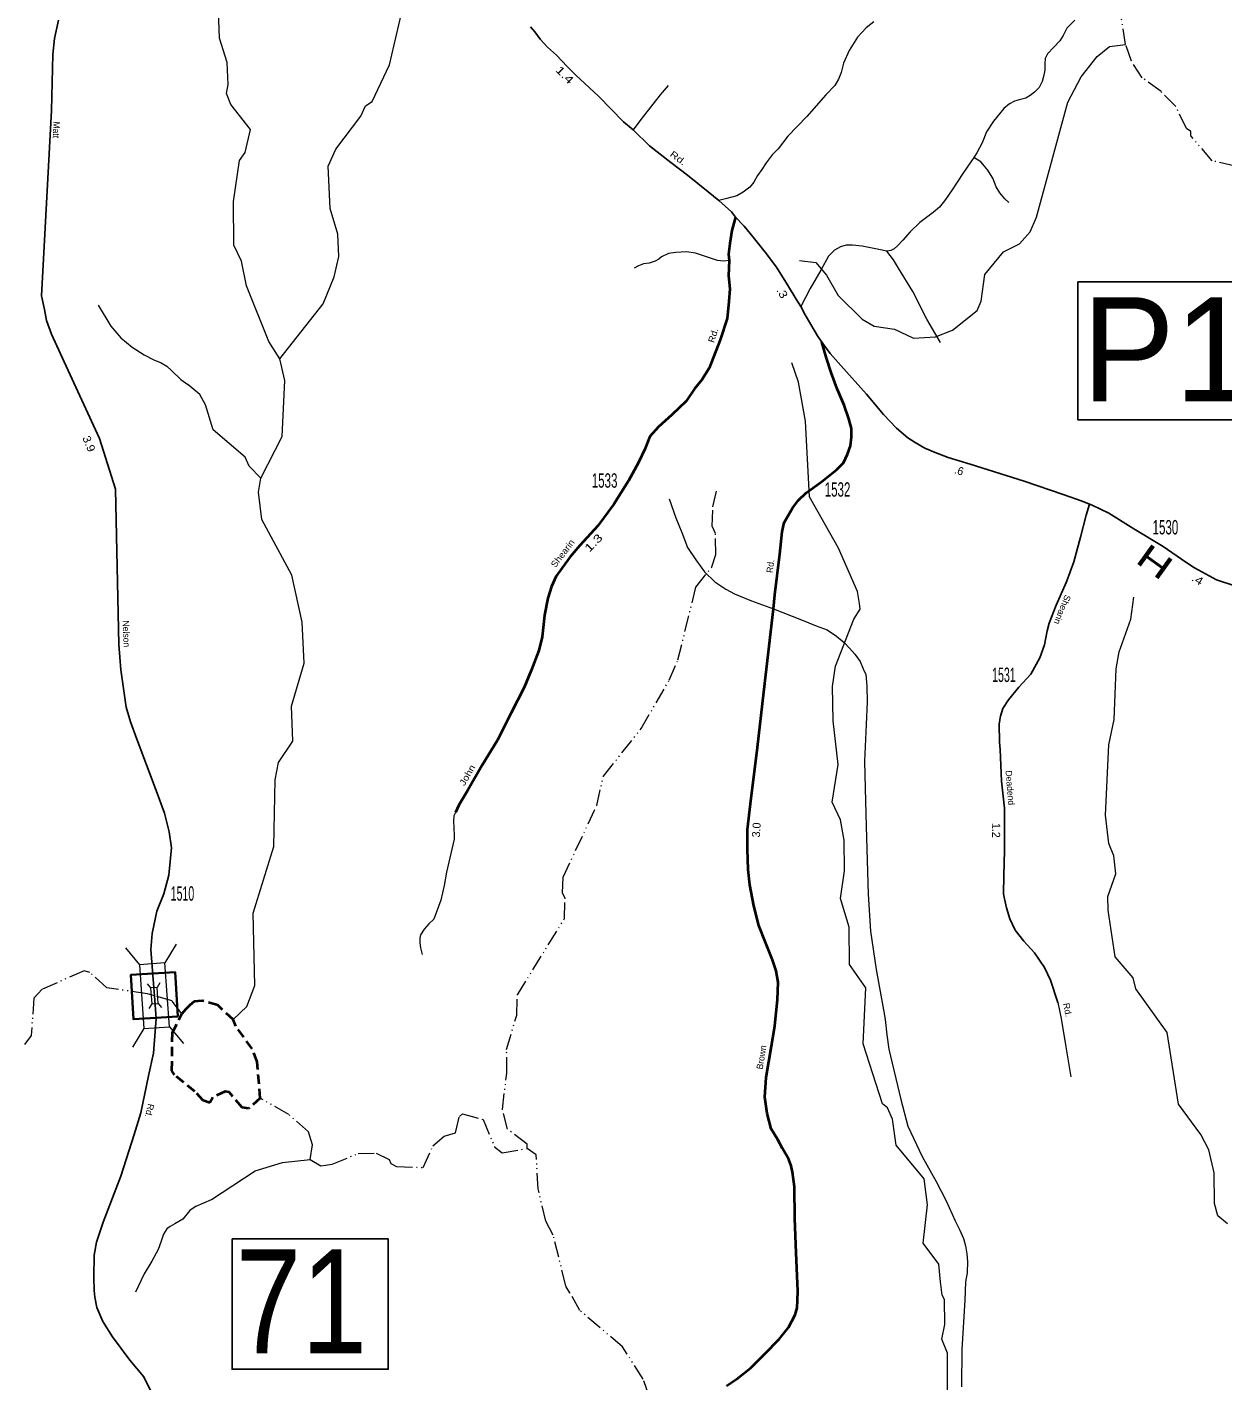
# Model space of a CAD drawing. Extents: x 670138 to 708207, y 272532 to 310582.
# Drawn here: x 698835 to 702572, y 291396 to 295626 of the extents above; entities that cross this region are included whole.
import ezdxf
from ezdxf.enums import TextEntityAlignment as Align

# ---------------------------------------------------------------- set-up
doc = ezdxf.new("R2010")
doc.units = 0
doc.header["$LTSCALE"] = 10
for name, pattern in [('DASH_DOUBLE_DOT', [9.2, 5, -1.2, 0.3, -1.2, 0.3, -1.2]), ('LONG_DASHED', [7.5, 6, -1.5]), ('MEDIUM_DASHED', [4.5, 3, -1.5])]:
    doc.linetypes.add(name, pattern=pattern)
for name, color, linetype, lineweight in [('11', 7, 'Continuous', 40), ('17', 7, 'Continuous', 40), ('31', 7, 'Continuous', 35), ('32', 7, 'Continuous', 25), ('35', 7, 'Continuous', 13), ('50', 7, 'Continuous', 13), ('59', 7, 'DASH_DOUBLE_DOT', 13), ('60', 7, 'Continuous', 40)]:
    doc.layers.add(name, color=color, linetype=linetype, lineweight=lineweight)
doc.layers.add('22', color=7, linetype='Continuous')
doc.layers.add('8', color=7, linetype='Continuous')

msp = doc.modelspace()

# ---------------------------------------------------------------- linework, layer by layer
at = {"layer": '31', "lineweight": 25}
for points in [[(702118.89, 294829.46), (702924.32, 294829.46), (702924.32, 294398.01), (702118.89, 294398.01)], [(699475.88, 291839.52), (699964.02, 291839.52), (699964.02, 291432.49), (699475.88, 291432.49)]]:
    msp.add_lwpolyline(points, close=True, dxfattribs=at)
at = {"layer": '31'}
msp.add_lwpolyline([(699306.54, 292533.96), (699167.8, 292525.93), (699159.77, 292664.77), (699298.51, 292672.8)], close=True, dxfattribs=at)
at = {"layer": '32'}
for points in [[(698933.95, 295646.64), (698920.71, 295589.62), (698916.08, 295539.54), (698912.11, 295365.08), (698884.51, 294862.62), (698879.92, 294786.24), (698889.59, 294742.89), (698895.99, 294709.04), (698911.6, 294665.92), (698950.81, 294579.76), (699061.57, 294339.73), (699111.18, 294181.49), (699121.88, 293696.52), (699128.09, 293617.94), (699145.22, 293500.66), (699158.68, 293455.21), (699178.02, 293400.5), (699238.15, 293240.16), (699264.22, 293169.46), (699279.36, 293111.38), (699286.08, 293061.72), (699277.99, 292975.79), (699262.69, 292917.78), (699240.78, 292863.61), (699226.64, 292793.75), (699221.63, 292743.7), (699231.3, 292624.31), (699233.15, 292599.36)], [(701048.47, 295031.49), (701036.07, 295048.41), (700996.72, 295083.95), (700963.53, 295110.99), (700898.94, 295162.74), (700846.73, 295202.37), (700780.34, 295254.7), (700729.2, 295304.66), (700698.47, 295329.32), (700620.81, 295409.57), (700550.26, 295475.58), (700522.55, 295502.73), (700489.68, 295537.34), (700461.59, 295563.11), (700438.89, 295587.52), (700422.07, 295611.09), (700408.82, 295626.68)], [(701318.95, 294640.71), (701304.75, 294661.22), (701266.86, 294726.7), (701252.6, 294752.08), (701238.91, 294775.74), (701210.96, 294820.51), (701177.47, 294875.59), (701141.04, 294922.16), (701103.98, 294969.32), (701076.15, 295003.12), (701048.47, 295031.49)], [(702154.47, 294134.71), (702131.79, 294144.83), (702072.48, 294164.95), (701950.77, 294206.89), (701782.61, 294260.5), (701713.52, 294281.08), (701673.1, 294296.5), (701640.64, 294310.16), (701609.98, 294327.5), (701587.3, 294342.56), (701551.61, 294372), (701511.56, 294414.82), (701458.43, 294478.25), (701378.24, 294568.2), (701344.34, 294606.21), (701318.95, 294640.71)], [(702154.47, 294134.71), (702144.44, 294101.12), (702126.92, 294032.03), (702105.82, 293955.03), (702083.36, 293892.03), (702051.2, 293819.76), (702028.68, 293762.86), (702022.25, 293739.6), (702014.14, 293695.04), (701999.33, 293654.68), (701971.29, 293604.42), (701934.56, 293563.15), (701902.01, 293523.8), (701884.08, 293496.16), (701876.4, 293472.38), (701872.99, 293448.58), (701874.21, 293391.89), (701875.41, 293368.25), (701880.43, 293269.45), (701889.87, 293185.47), (701889.81, 293131.8), (701889.45, 293053.25), (701887.25, 292975.19), (701886.61, 292917.92), (701889.84, 292902.07), (701895.64, 292873.51), (701905.75, 292839.46), (701922.58, 292804.29), (701949.74, 292769.85), (701983.08, 292733.67), (702014.05, 292687.68), (702032.73, 292647.65), (702055.75, 292578.04)], [(702773.18, 293839.73), (702755.47, 293841.98), (702698.66, 293854.75), (702609.45, 293879.44), (702551.93, 293898.89), (702483.26, 293936.56), (702455.67, 293953.3), (702385.05, 294002.55), (702293.67, 294057.63), (702215.71, 294106.73), (702163.04, 294132.4), (702154.47, 294134.71)], [(699233.15, 292599.36), (699238.45, 292527.94), (699230.67, 292420), (699214.98, 292348.75), (699191.1, 292233.38), (699169.8, 292165.5), (699127.77, 292035.95), (699073.05, 291891.61), (699052.29, 291829.21), (699045.36, 291789.16), (699043.67, 291720.14), (699045.36, 291678.06), (699046.67, 291657.35), (699052.98, 291625.79), (699071.9, 291582.02), (699102.38, 291533.42), (699156.63, 291460.61), (699200.31, 291408.33), (699230.13, 291347.73)]]:
    msp.add_lwpolyline(points, dxfattribs=at)
at = {"layer": '32', "lineweight": 40}
for points in [[(701048.47, 295031.49), (701043.33, 295012.87), (701037.02, 294989.72), (701030.71, 294949.32), (701027.35, 294916.07), (701029.21, 294896.56), (701027.14, 294848.11), (701030.92, 294808.13), (701027.98, 294768.57), (701022.56, 294715.54), (701000.77, 294648.21), (700967, 294560.09), (700943.88, 294523.64), (700921.18, 294495.02), (700894.27, 294457.15), (700849.69, 294414.22), (700808.49, 294376.35), (700781.58, 294346.89), (700765.56, 294306.86), (700745.87, 294265.23), (700714.81, 294207.59), (700668.63, 294135.2), (700618.22, 294067.02), (700562.2, 294005.48), (700532.72, 293970.43), (700506.84, 293936.59), (700488.25, 293909.62), (700473.96, 293877.74), (700462.83, 293841.65), (700451.8, 293787.88), (700444.63, 293720.83), (700434.09, 293677.45), (700410.34, 293615.61), (700389.01, 293562.39), (700348.41, 293483.33), (700304.85, 293397.52), (700257.58, 293319.59), (700212.07, 293241.13), (700184.58, 293195.17), (700173.85, 293171.24)], [(701020.37, 291380.21), (701051.83, 291401.24), (701096.54, 291436.44), (701139.97, 291479.57), (701185.79, 291526.42), (701214.65, 291563.27), (701235.56, 291601.89), (701242.05, 291623.92), (701242.97, 291647.09), (701243.24, 291677.51), (701242.17, 291700.03), (701238.09, 291796.29), (701234.46, 291903.48), (701233.43, 292002.79), (701227.45, 292048.48), (701222.39, 292067.89), (701215.41, 292087.31), (701195.54, 292122.48), (701180.06, 292150.92), (701160.79, 292183.02), (701147.44, 292231.63), (701140.83, 292282.75), (701145.06, 292344.35), (701161.04, 292442.04), (701171.95, 292505.56), (701179.63, 292586.08), (701182.07, 292642.17), (701176.19, 292676.82), (701164.82, 292711.48), (701141.04, 292768.51), (701121.66, 292818.86), (701105.72, 292880.25), (701093.46, 292945.29), (701088.07, 292993.36), (701086.15, 293057.34), (701086.12, 293118.94), (701096.24, 293198.82), (701117.45, 293375.21), (701137.54, 293547.85), (701167.65, 293808.42), (701171.43, 293851.71), (701187.77, 293979.3), (701194.96, 294048.82), (701201.33, 294077.56), (701212.06, 294097.16), (701226.45, 294122.34), (701245.07, 294146.87), (701269.21, 294170.92), (701291.58, 294186.38), (701318.77, 294205.55), (701364.09, 294242.61), (701385.83, 294264.16), (701398.93, 294291.11), (701407.8, 294316.86), (701411.73, 294344.29), (701411.46, 294371.72), (701403.23, 294401.5), (701388.75, 294444.57), (701366.26, 294494.96), (701347.45, 294545.95), (701333.52, 294590.88), (701318.95, 294640.71)]]:
    msp.add_lwpolyline(points, dxfattribs=at)
at = {"layer": '35'}
for points in [[(701480.68, 295641.89), (701457.12, 295622.72), (701429.99, 295594.4), (701404.24, 295552.06), (701386.38, 295512.29), (701378.76, 295483.54), (701370.46, 295462.73), (701359.09, 295442.49), (701331.36, 295414.14), (701271.77, 295346.48), (701212.12, 295284.33), (701182.65, 295245.59), (701163.35, 295225.9), (701144.73, 295201.27), (701130.95, 295180.45), (701117.75, 295161.37), (701106.39, 295141.16), (701093.13, 295125.77), (701073.22, 295109.71), (701052.59, 295098.55), (701022.26, 295090.29), (700996.72, 295083.95)], [(702109.57, 295647.43), (702084.21, 295622.17), (702072.88, 295599.49), (702062.7, 295582.91), (702043.4, 295563.22), (702024.17, 295541.67), (702016.37, 295527.59), (702015.36, 295511.13), (702014.93, 295490.37), (702011.52, 295470.83), (702006.8, 295455.59), (701997.83, 295437.21), (701982.81, 295421.79), (701970.07, 295411.31), (701955.56, 295403.84), (701935.47, 295398.11), (701920.29, 295393.72), (701904.56, 295386.22), (701887.04, 295371.41), (701854.52, 295332.03), (701832.97, 295298.32), (701819.92, 295264.06), (701803.19, 295232.15), (701793.59, 295218.03)], [(700838.65, 295443.01), (700813.38, 295413.47), (700753.21, 295337.24), (700729.2, 295304.66)], [(701793.59, 295218.03), (701758.84, 295167.68), (701725.83, 295117.33), (701705.41, 295087.27), (701686.15, 295063.32), (701666.24, 295046.64), (701625.16, 295014.52), (701594.4, 294985.56), (701572.15, 294960.29), (701555.26, 294941.85), (701544.35, 294933.17), (701534.69, 294927.59), (701521.31, 294925.64)], [(701902.98, 295077.85), (701890.06, 295088.68), (701874.6, 295107.97), (701862.87, 295126.78), (701852.78, 295153.51), (701845.37, 295164.97), (701837.33, 295178.29), (701827.39, 295191), (701815.66, 295204.83), (701793.59, 295218.03)], [(701521.31, 294925.64), (701496.26, 294930.82), (701444.35, 294941.24), (701414.45, 294944.6), (701394.33, 294944.38), (701376.74, 294939.32), (701358.52, 294928.14), (701339.86, 294910.31), (701315.36, 294865.56), (701282.47, 294808.5), (701252.6, 294752.08)], [(701029.21, 294896.56), (701011.56, 294893.97), (700992.6, 294896.77), (700955.3, 294909.21), (700924.08, 294919.21), (700895.43, 294923.14), (700862.52, 294921.61), (700839.44, 294917.65), (700817.59, 294907.69), (700809.11, 294900.31), (700797.65, 294894.09), (700779.4, 294888.42), (700761.17, 294885.77), (700745.99, 294879.52), (700732.06, 294872.66)], [(701689.53, 294639.83), (701646.7, 294712.46), (701603.09, 294799.76), (701558.43, 294872.39), (701542.92, 294898.48), (701521.31, 294925.64)], [(700841.55, 294151.66), (700862.94, 294092.77), (700881.08, 294046.08), (700899.3, 293999.29), (700925.3, 293960.61), (700951.88, 293923.7), (700984.53, 293892.37), (701018.91, 293868.96), (701045.27, 293855.21), (701099.16, 293832.69), (701167.65, 293808.42)], [(701167.65, 293808.42), (701255.16, 293773.43), (701301.12, 293755.02), (701335.38, 293741.98), (701364.22, 293722.78), (701388.78, 293702.93), (701404.81, 293684.83), (701422.1, 293666.75), (701438.19, 293643.74), (701448.22, 293620.67), (701455.69, 293602.5), (701459.13, 293565.99), (701460.26, 293517.86), (701456.78, 293446.47), (701451.88, 293331.87), (701454.01, 293247.78), (701457.12, 293127.74), (701463.06, 292916.98), (701471.02, 292801.3), (701488.79, 292680.79), (701511.43, 292555.54), (701516.68, 292525.06), (701522.04, 292477.61), (701528.05, 292432.59), (701565.69, 292275.16), (701587.3, 292191.86), (701632.2, 292097.31), (701675.66, 292019.19), (701707.45, 291958.53), (701734.88, 291896.11), (701748.57, 291868.8), (701761.06, 291840.91), (701767.44, 291818.42), (701771.34, 291792.9), (701774.05, 291769.16), (701772.59, 291733.16), (701768.02, 291705.12), (701765.82, 291648.46), (701756.49, 291494.14), (701754.7, 291377.77)], [(700173.85, 293171.24), (700168.46, 293161.43), (700167.39, 293144.39), (700168.85, 293123.63), (700169.77, 293098.67), (700170.27, 293088.75), (700145.99, 292985.65), (700138.49, 292944.16), (700128.62, 292898.32), (700113.8, 292857.97), (700106.12, 292838.98), (700090.43, 292824.16), (700075.95, 292807), (700064.58, 292789.81), (700062.23, 292778.81), (700062.42, 292764.18), (700064.4, 292748.94), (700070.13, 292727.7)], [(702055.75, 292578.04), (702066.32, 292527.96), (702080.71, 292439.14), (702096.92, 292346.08)]]:
    msp.add_lwpolyline(points, dxfattribs=at)
at = {"layer": '50'}
for p, q in [((699142.6, 292748.61), (699186.09, 292696.24)), ((699301.44, 292760.03), (699265.88, 292701.97)), ((699200.42, 292496.76), (699164.87, 292438.7)), ((699280.22, 292502.49), (699323.71, 292450.12))]:
    msp.add_line(p, q, dxfattribs=at)
at = {"layer": '50', "linetype": 'LONG_DASHED'}
for p, q in [((699210.51, 292636.68), (699221.39, 292623.58)), ((699250.22, 292639.53), (699241.34, 292625.02)), ((699224.97, 292573.71), (699216.08, 292559.2)), ((699244.92, 292575.15), (699255.79, 292562.05))]:
    msp.add_line(p, q, dxfattribs=at)
at = {"layer": '50'}
msp.add_lwpolyline([(699280.22, 292502.49), (699265.88, 292701.97), (699186.09, 292696.24), (699200.42, 292496.76)], close=True, dxfattribs=at)
at = {"layer": '50', "linetype": 'LONG_DASHED'}
msp.add_lwpolyline([(699244.92, 292575.15), (699241.34, 292625.02), (699221.39, 292623.58), (699224.97, 292573.71)], close=True, dxfattribs=at)
at = {"layer": '59', "linetype": 'Continuous'}
for points in [[(699624.75, 294589.47), (699591.19, 294643.09), (699520.75, 294817.28), (699504.94, 294893.66), (699481.44, 294943.72), (699479.94, 295080.72), (699498.81, 295208.53), (699516.5, 295233.28), (699533.25, 295305.03), (699471.69, 295383.5), (699458.56, 295418), (699463.19, 295446.19), (699460.12, 295515.09), (699436.31, 295591.16), (699432.69, 295703.03), (699447, 295773.69), (699425.06, 295925.81), (699426.88, 295988.94), (699443.94, 296057.69), (699496.38, 296137.88), (699525.62, 296249.12), (699630.81, 296397.5), (699655.5, 296466.56)], [(699624.75, 294589.47), (699760.06, 294761.12), (699794.81, 294845.56), (699809.44, 294909.19), (699806.06, 294978.09), (699782.31, 295059.16), (699775.88, 295190.94), (699800.56, 295244), (699878.31, 295347.25), (699893.25, 295379.88), (699913.38, 295392.69), (699967.94, 295508), (700033.44, 295789.84), (700058.12, 295846.88), (700151.12, 295941.75), (700199.88, 296124.84)], [(701249, 294896.47), (701299.94, 294889.56), (701333.44, 294849.94), (701369.75, 294786.41), (701444.12, 294713.44), (701482.5, 294691), (701545.88, 294681.62), (701604.75, 294654), (701673.31, 294657.84), (701726.38, 294679.03), (701804.38, 294740.28), (701816.56, 294768.78), (701828.44, 294852.31), (701886.06, 294923.72), (701936.69, 294947.81), (701969.25, 294986.19), (701989.06, 295032), (702086.94, 295391.22), (702129.31, 295469.97), (702179.25, 295534.06), (702217.06, 295564.66), (702267.69, 295570.75)], [(699057.88, 294756.38), (699097.19, 294691.31), (699127.88, 294654.75), (699163.25, 294625.66), (699201.06, 294601.47), (699231.25, 294586.28), (699254.62, 294577.03), (699271.94, 294566.47), (699286.25, 294552.75), (699316.19, 294524.09), (699337.44, 294508.56)], [(699565.31, 294215.84), (699632.62, 294346.69), (699640.88, 294521.09), (699624.75, 294589.47)], [(701689.44, 291705.62), (701684, 291760.97), (701634.94, 291825.97), (701649, 291945.62), (701638, 292027.19), (701550.5, 292132.62), (701539.56, 292213.22), (701524, 292248.59), (701508.44, 292261.97), (701448.12, 292448.56), (701456.31, 292624), (701404.81, 292696.91), (701403.56, 292813.91), (701377.06, 292902.84), (701388.94, 292989.38), (701388.06, 293085.38), (701377.06, 293148.97), (701351.12, 293203.91), (701370.06, 293321.75), (701353.56, 293458.12), (701352.38, 293565.12), (701361.81, 293628.56), (701418.81, 293775.94), (701438.62, 293806.78), (701435.88, 293824.69), (701430.38, 293862.47), (701370.62, 293997.09), (701279.81, 294158.41), (701267.31, 294394), (701245.69, 294516.16), (701224.62, 294576.31)], [(699565.31, 294215.84), (699529.31, 294253.38), (699516.5, 294281.88), (699416.56, 294366.78), (699392.75, 294444.84), (699374.81, 294478.12), (699337.44, 294508.56)], [(699479.38, 292524.56), (699522.31, 292565.34), (699547, 292631.38), (699541.81, 292857.28), (699605.88, 293066), (699611, 293274.31), (699620.75, 293327.72), (699665.56, 293394.62), (699661.94, 293503.5), (699701.25, 293638.19), (699694.56, 293765.97), (699662.5, 293912.72), (699569.25, 294086.97), (699558.25, 294172.53), (699565.31, 294215.84)], [(702586.56, 291887.16), (702555.75, 291911.91), (702545.38, 291950.5), (702544.19, 292046.5), (702528.31, 292117.88), (702502.44, 292165.81), (702432.94, 292261), (702397.25, 292484.66), (702299.44, 292620.69), (702291.5, 292655.34), (702234.81, 292721.06), (702212.88, 292866.22), (702212.56, 292909.25), (702237.25, 292980.28), (702231.44, 293036.06), (702215.88, 293074.44), (702204.62, 293163.03), (702215, 293383.56), (702232.06, 293462.28), (702237.81, 293620.59), (702247.56, 293674), (702284.44, 293775.59), (702293.94, 293844.03)], [(699363.31, 291941.56), (699412, 291962.56), (699547.94, 292052.19), (699633.88, 292078.75), (699720.19, 292087.28)], [(699363.31, 291941.56), (699344.31, 291928.16), (699321.94, 291901.28), (699296.94, 291886.19), (699282.44, 291878.53), (699272.31, 291870.94), (699261.75, 291854.84), (699254.38, 291832.66), (699244.62, 291806.78), (699224.81, 291770.28), (699201.31, 291730.62), (699174.06, 291673.16)], [(701943.75, 290919.28), (701933.69, 290931.84), (701872.44, 290961.38), (701861.75, 290984.94), (701815.69, 291032.06), (701818.12, 291042.16), (701787.06, 291107.91), (701776.38, 291146.5), (701729.75, 291234.62), (701711.19, 291310.88), (701711.75, 291482.97), (701693.5, 291526.25), (701703.25, 291571.69), (701702.31, 291650.69), (701694.69, 291663.38), (701689.44, 291705.62)]]:
    msp.add_lwpolyline(points, dxfattribs=at)
at = {"layer": '59'}
for points in [[(702267.69, 295570.75), (702246, 295709.91), (702138.44, 295800.5), (702104.88, 295843.16), (702097, 295878.84), (702086.62, 295883.44), (702060.38, 295956.38)], [(702609.69, 295190.62), (702538.31, 295207.69), (702471.25, 295286), (702471.25, 295299), (702458.5, 295308.47), (702424.62, 295377.12), (702378.62, 295424.22), (702319.81, 295466.81), (702285.94, 295519.47), (702267.69, 295570.75)], [(700398.06, 292122.19), (700397.75, 292135.19), (700336.19, 292182.69), (700320.31, 292244.06), (700334.31, 292357.69), (700333.75, 292431.69), (700365.44, 292539.03), (700367.25, 292602.16), (700514.5, 292840.31), (700516.31, 292903.41), (700508.69, 292921.12), (700510.5, 292969.22), (700615.06, 293193.59), (700636.69, 293285.53), (700754.38, 293434.47), (700841.81, 293585.12), (700868.94, 293648.25), (700925, 293875.66), (700975, 293938.75), (700987.5, 293977.28), (700986.62, 294043.28), (700976.25, 294065.88), (700978.06, 294126.97), (700990.25, 294178.5)], [(699233.15, 292599.36), (699212.06, 292605.59), (699084.94, 292624.25), (699031.31, 292672.38), (699013.31, 292676.75), (698881.94, 292619.53), (698856.62, 292592.06), (698847.81, 292475.25), (698827.69, 292446.69)], [(699319.12, 292542.66), (699288.56, 292583), (699233.15, 292599.36)], [(699720.19, 292087.28), (699727.5, 292133.59), (699714.38, 292174.09), (699652.81, 292228.56), (699563.5, 292278.91)], [(699720.19, 292087.28), (699753.38, 292067.66), (699789.06, 292073.12), (699869.81, 292106.47), (699925.62, 292107.75), (699966.44, 292087.44), (699971.94, 292074.66), (699989.62, 292065.38), (700073.44, 292062.81), (700103.31, 292130.06), (700138.38, 292160.53), (700174, 292171), (700186.19, 292221.53), (700196.25, 292229.94), (700260, 292212.56), (700296.25, 292127.03), (700319.44, 292108.97), (700398.06, 292122.19)], [(700519.38, 291690), (700518.62, 291693.09), (700479.44, 291851.44), (700456.25, 291894.5), (700432.19, 291995.56), (700426.06, 292102.34), (700398.06, 292122.19)], [(700795.86, 291185.24), (700780.01, 291195.71), (700777.37, 291201), (700777.1, 291207.61), (700778.75, 291348.53), (700760.5, 291401.78), (700695.88, 291502.19), (700562.62, 291615.75), (700531.56, 291671.5), (700519.38, 291690)]]:
    msp.add_lwpolyline(points, dxfattribs=at)
at = {"layer": '60', "linetype": 'MEDIUM_DASHED'}
for points in [[(699356.88, 292581.56), (699343.5, 292569.34), (699331.31, 292557.84), (699319.12, 292542.66)], [(699479.38, 292524.56), (699430.88, 292569.59), (699382.44, 292583.59), (699356.88, 292581.56)], [(699359.75, 292299.62), (699295.88, 292351.88), (699287.94, 292365.03), (699289.44, 292484), (699319.12, 292542.66)], [(699563.5, 292278.91), (699554.62, 292392.59), (699538.81, 292432.97), (699487.31, 292503.88), (699479.38, 292524.56)], [(699563.5, 292278.91), (699528.12, 292247.44), (699507.69, 292250.59), (699466.56, 292297.94), (699454.06, 292300.44), (699415.94, 292281.84), (699406.19, 292264.44), (699385.81, 292271.59), (699359.75, 292299.62)]]:
    msp.add_lwpolyline(points, dxfattribs=at)

# ---------------------------------------------------------------- texts
at = {"layer": '11'}
for s, rotation, p in [('Matt', 267.516, (698916.78, 295305.03)), ('Rd.', 82.703, (701167.6, 293939.91)), ('Nelson', 272.357, (699135.53, 293729.53)), ('Deadend', 274.671, (701896.98, 293248.15)), ('Brown', 80.715, (701139.84, 292405.39))]:
    msp.add_text(s, height=20, rotation=rotation, dxfattribs=at).set_placement(p, align=Align.CENTER)
for s, rotation, width, p in [('Rd.', 322.805, 1.3, (700863.65, 295208.35)), ('Rd.', 72.065, 1.1, (700988.59, 294659.28)), ('Shearin', 52.59, 1.1, (700516.84, 293975.07)), ('Shearin', 248.115, 1.05, (702060.98, 293809.22)), ('John', 59.885, 1.2, (700219.29, 293283.47)), ('Rd.', 281.917, 1.05, (702076.35, 292553.07)), ('Rd.', 256.363, 1.05, (699208.27, 292242.46))]:
    msp.add_text(s, height=20, rotation=rotation, dxfattribs=dict(at, width=width)).set_placement(p, align=Align.CENTER)
at = {"layer": '17'}
for s, rotation, width, p in [('1.4', 315.573, 1.35, (700506.66, 295467.17)), ('.3', 299.329, 1.2, (701183.99, 294789.28)), ('3.9', 292.52, 1.1, (699017.25, 294318.96)), ('1.3', 45.594, 1.35, (700614.07, 294005.42)), ('.4', 328.757, 1.25, (702486.09, 293889.06))]:
    msp.add_text(s, height=25, rotation=rotation, dxfattribs=dict(at, width=width)).set_placement(p, align=Align.CENTER)
for s, rotation, p in [('.6', 342.316, (701743.79, 294228.02)), ('3.0', 86.386, (701126.47, 293116.43)), ('1.2', 269.733, (701850.79, 293116.06))]:
    msp.add_text(s, height=25, rotation=rotation, dxfattribs=at).set_placement(p, align=Align.CENTER)
at = {"layer": '22', "width": 1.45}
msp.add_text('H', height=75, rotation=144.275, dxfattribs=at).set_placement((702381.2, 293985.31), align=Align.CENTER)
at = {"layer": '31'}
msp.add_text('P18', height=325, dxfattribs=at).set_placement((702131.28, 294456.41))
at = {"layer": '31', "width": 0.85}
msp.add_text('71', height=325, dxfattribs=at).set_placement((699486.44, 291481.72))
at = {"layer": '8'}
for s, width, p in [('1533', 0.6, (700639.78, 294186.45)), ('1532', 0.6, (701367.72, 294158.42)), ('1530', 0.6, (702392.22, 294040.48)), ('1531', 0.55, (701887.56, 293579.44)), ('1510', 0.55, (699320.8, 292896.23))]:
    msp.add_text(s, height=45, dxfattribs=dict(at, width=width)).set_placement(p, align=Align.CENTER)

doc.saveas('drawing.dxf')
